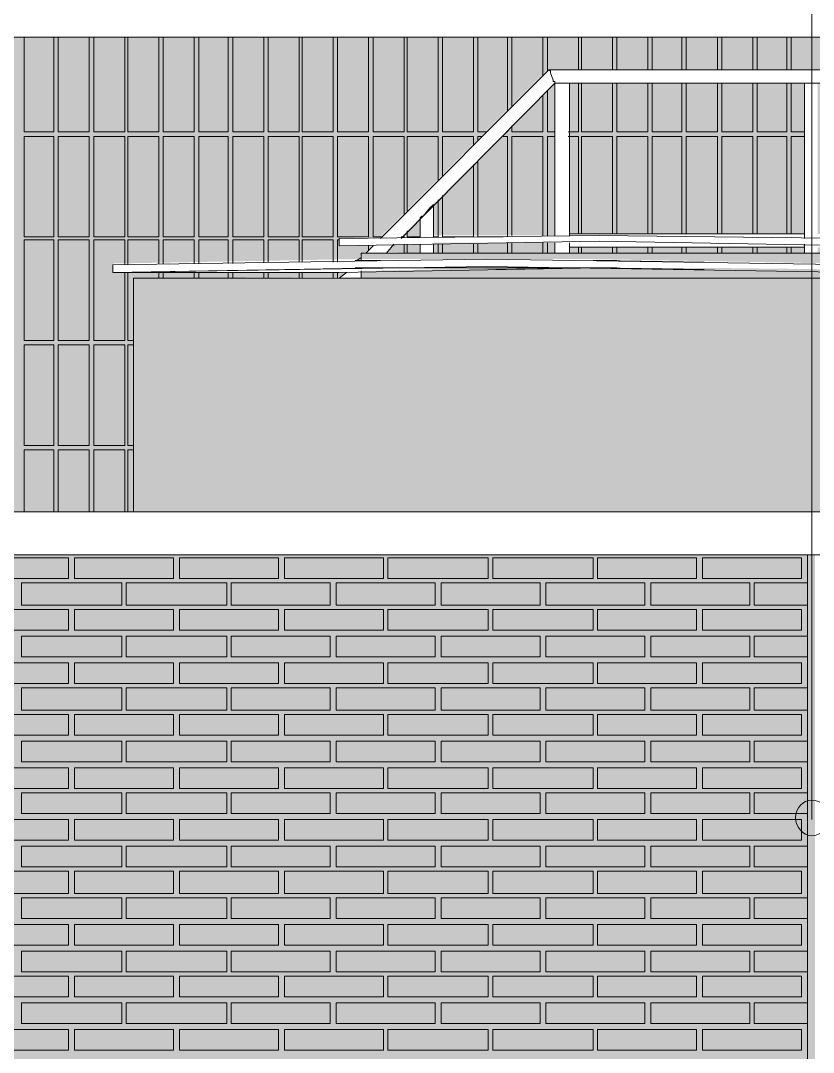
# Model space of a CAD drawing. Header units: millimetres. Extents: x -28928 to 100580, y -22867 to 36490.
# Drawn here: x 2678 to 4948, y 7605 to 10557 of the extents above; entities that cross this region are included whole.
import ezdxf

# ---------------------------------------------------------------- set-up
doc = ezdxf.new("R2010")
doc.units = ezdxf.units.MM
doc.layers.add('PDF _Геометрия', color=7, linetype='Continuous', true_color=0x8f8e8d)
doc.layers.add('PDF _Сплошная заливка', color=7, linetype='Continuous', true_color=0xffffff)

msp = doc.modelspace()

# ---------------------------------------------------------------- hatches: boundary and pattern name
at = {"layer": 'PDF _Сплошная заливка', "true_color": 0xfae100, "transparency": 33554559}
h = msp.add_hatch(color=2, dxfattribs=at)
h.paths.add_polyline_path([(1529.5, 10411.8), (1529.5, 10394.9), (2096.4, 10394.9), (2096.4, 10411.8)])
h.paths.add_polyline_path([(4249.9, 9908.4), (4249.9, 9891.4), (4922.6, 9891.4), (4922.6, 9908.4)])
h.paths.add_polyline_path([(5675.7, 9891.4), (5675.7, 9476.8), (5663, 9476.8), (5692.6, 9472.6), (5692.6, 9476.8), (5696.8, 9476.8), (5997.2, 9176.4), (5997.2, 9574.1), (5679.9, 9891.4)])
h.paths.add_polyline_path([(3746.4, 9916.8), (3725.3, 9895.7), (3822.6, 9891.4), (3822.6, 9916.8)])
h.paths.add_polyline_path([(6060.7, 9256.8), (6060.7, 9197.6), (6365.3, 9201.8), (6310.3, 9256.8)])
h.paths.add_polyline_path([(3818.4, 9988.7), (3771.8, 9942.2), (3822.6, 9938), (3822.6, 9988.7)])
h.paths.add_polyline_path([(5954.9, 9206), (5959.1, 9201.8), (5959.1, 9206)])
h.paths.add_polyline_path([(5675.7, 10378), (5675.7, 9946.4), (5679.9, 9946.4), (5997.2, 9629.1), (5997.2, 10060.7), (5679.9, 10378)])
h.paths.add_polyline_path([(6369.5, 9256.8), (6390.7, 9235.7), (6390.7, 9256.8)])
h.paths.add_polyline_path([(4249.9, 10378), (4249.9, 9946.4), (4922.6, 9946.4), (4922.6, 10378)])
h.paths.add_polyline_path([(6060.7, 9506.4), (6060.7, 9396.4), (6166.4, 9396.4), (6166.4, 9404.9), (6064.9, 9506.4)])
h.paths.add_polyline_path([(-5544.3, 10191.8), (-5544.3, 10509.1), (-8675.1, 10509.1), (-8666.6, 10504.9), (-8653.9, 10500.7), (-8645.5, 10496.4), (-8632.8, 10492.2), (-8624.3, 10488), (-8611.6, 10483.7), (-8603.2, 10479.5), (-8590.5, 10475.3), (-8573.6, 10466.8), (-8577.8, 10416), (-8857, 10411.8), (-8857, 10394.9), (-8662.4, 10394.9), (-8615.9, 10348.4), (-8857, 10344.1), (-8857, 10331.4), (-8658.2, 10331.4), (-8615.9, 10289.1), (-8857, 10284.9), (-8857, 10272.2), (-8662.4, 10272.2), (-8615.9, 10225.7), (-8857, 10221.4), (-8857, 10213), (-8662.4, 10213), (-8615.9, 10166.4), (-8857, 10162.2), (-8857, 10153.7), (-8662.4, 10153.7), (-8615.9, 10107.2), (-8857, 10103), (-8857, 10094.5), (-8467.8, 10094.5), (-8450.9, 10090.3), (-8450.9, 10115.7), (-5544.3, 10115.7), (-5544.3, 10136.8), (-5671.3, 10136.8), (-5671.3, 10170.7), (-5874.3, 10174.9), (-6343.9, 10174.9), (-8510.1, 10141), (-8510.1, 10162.2), (-6343.9, 10196), (-5810.9, 10196)])
h.paths.add_polyline_path([(4960.7, 9908.4), (4960.7, 9891.4), (5019.9, 9891.4), (5019.9, 9857.6), (5079.1, 9857.6), (5079.1, 9836.4), (5019.9, 9836.4), (5019.9, 9472.6), (5629.1, 9476.8), (5633.4, 9908.4)])
h.paths.add_polyline_path([(2451.8, 9320.3), (2451.8, 9151), (3001.8, 9151), (3001.8, 9819.5), (3589.9, 9823.7), (3598.4, 9828), (3606.8, 9836.4), (2942.6, 9836.4), (2942.6, 9861.8), (3179.5, 9866), (3644.9, 9874.5), (3649.1, 9878.7), (3653.4, 9891.4), (3666.1, 9895.7), (3683, 9912.6), (3589.9, 9912.6), (3589.9, 9933.7), (3708.4, 9938), (4186.4, 10416), (5696.8, 10416), (5997.2, 10115.7), (5997.2, 10335.7), (6035.3, 10335.7), (6035.3, 10073.4), (6039.5, 10073.4), (6538.7, 9574.1), (6534.5, 9565.7), (6517.6, 9548.7), (6504.9, 9544.5), (6504.9, 9548.7), (6433, 9620.7), (6428.7, 9620.7), (6428.7, 9396.4), (6843.4, 9396.4), (6843.4, 9256.8), (6428.7, 9256.8), (6428.7, 9197.6), (6843.4, 9197.6), (6843.4, 9151), (6856.1, 9151), (6856.1, 10335.7), (6894.1, 10335.7), (6894.1, 9151), (8209.9, 9151), (8209.9, 9819.5), (8239.5, 9819.5), (8239.5, 9840.7), (8150.7, 9840.7), (8150.7, 9857.6), (8239.5, 9857.6), (8239.5, 9891.4), (9064.5, 9891.4), (9064.5, 9925.3), (8772.6, 9925.3), (8180.3, 9916.8), (8180.3, 9938), (8772.6, 9946.4), (9064.5, 9946.4), (9064.5, 10509.1), (2371.4, 10509.1), (2379.9, 10504.9), (2392.6, 10500.7), (2409.5, 10492.2), (2422.2, 10488), (2439.1, 10479.5), (2451.8, 10475.3), (2468.7, 10466.8), (2464.5, 10416), (2185.3, 10411.8), (2185.3, 10394.9), (2384.1, 10394.9), (2426.4, 10352.6), (2426.4, 10344.1), (2185.3, 10344.1), (2185.3, 10331.4), (2384.1, 10331.4), (2426.4, 10289.1), (2185.3, 10284.9), (2185.3, 10272.2), (2384.1, 10272.2), (2426.4, 10229.9), (2426.4, 10221.4), (2185.3, 10221.4), (2185.3, 10213), (2384.1, 10213), (2418, 10179.1), (2418, 10170.7), (2443.4, 10170.7), (2443.4, 10136.8), (2396.8, 10136.8), (2426.4, 10107.2), (2384.1, 10103), (2384.1, 10090.3), (2388.4, 10090.3), (2426.4, 10052.2), (2426.4, 10043.7), (2384.1, 10043.7), (2384.1, 10026.8), (2388.4, 10026.8), (2426.4, 9988.7), (2426.4, 9980.3), (2460.3, 9980.3), (2494.1, 9976), (2494.1, 9921), (2430.7, 9921), (2430.7, 9887.2), (2443.4, 9887.2), (2485.7, 9866), (2485.7, 9811), (2430.7, 9811), (2430.7, 9760.3), (2434.9, 9760.3), (2447.6, 9747.6), (2430.7, 9743.4), (2430.7, 9701), (2434.9, 9701), (2447.6, 9688.4), (2430.7, 9684.1), (2430.7, 9637.6), (2439.1, 9637.6), (2447.6, 9629.1), (2430.7, 9624.9), (2430.7, 9578.4), (2434.9, 9578.4), (2447.6, 9565.7), (2430.7, 9561.4), (2430.7, 9519.1), (2434.9, 9519.1), (2447.6, 9506.4), (2430.7, 9502.2), (2430.7, 9459.9), (2434.9, 9459.9), (2447.6, 9447.2), (2430.7, 9443), (2430.7, 9400.7), (2434.9, 9400.7), (2447.6, 9388), (2430.7, 9383.7), (2473, 9379.5), (2511.1, 9375.3), (2511.1, 9320.3)])
h.paths.add_polyline_path([(-8480.5, 9912.6), (-8480.5, 9891.4), (-8450.9, 9891.4), (-8450.9, 9912.6)])
h.paths.add_polyline_path([(-8950.1, 10043.7), (-9220.9, 10043.7), (-9220.9, 10031), (-8950.1, 10031)])
h.paths.add_polyline_path([(3860.7, 9921), (3860.7, 9891.4), (4207.6, 9891.4), (4207.6, 9921)])
h.paths.add_polyline_path([(-8950.1, 10103), (-9220.9, 10103), (-9220.9, 10094.5), (-8950.1, 10094.5)])
h.paths.add_polyline_path([(6060.7, 9993), (6060.7, 9561.4), (6064.9, 9561.4), (6221.4, 9404.9), (6390.7, 9400.7), (6390.7, 9667.2), (6064.9, 9993)])
h.paths.add_polyline_path([(-8950.1, 10162.2), (-9220.9, 10162.2), (-9220.9, 10153.7), (-8950.1, 10153.7)])
h.paths.add_polyline_path([(-8628.6, 10060.7), (-8615.9, 10048), (-8857, 10043.7), (-8857, 10031), (-8480.5, 10031), (-8480.5, 9946.4), (-8450.9, 9946.4), (-8450.9, 10060.7)])
h.paths.add_polyline_path([(-8950.1, 10221.4), (-9220.9, 10221.4), (-9220.9, 10213), (-8950.1, 10213)])
h.paths.add_polyline_path([(374.5, 10136.8), (374.5, 10115.7), (1212.2, 10119.9), (1229.1, 10136.8)])
h.paths.add_polyline_path([(-8950.1, 10284.9), (-9220.9, 10284.9), (-9220.9, 10272.2), (-8950.1, 10272.2)])
h.paths.add_polyline_path([(1529.5, 10221.4), (1529.5, 10213), (2096.4, 10213), (2096.4, 10221.4)])
h.paths.add_polyline_path([(-8950.1, 10344.1), (-9220.9, 10344.1), (-9220.9, 10331.4), (-8950.1, 10331.4)])
h.paths.add_polyline_path([(1529.5, 10284.9), (1529.5, 10272.2), (2096.4, 10272.2), (2096.4, 10284.9)])
h.paths.add_polyline_path([(-8950.1, 10411.8), (-9220.9, 10411.8), (-9220.9, 10394.9), (-8950.1, 10394.9)])
h.paths.add_polyline_path([(1529.5, 10344.1), (1529.5, 10331.4), (2096.4, 10331.4), (2096.4, 10344.1)])
h.paths.add_polyline_path([(1250.3, 10504.9), (1258.7, 10509.1), (374.5, 10509.1), (374.5, 10170.7), (1208, 10174.9), (1246.1, 10213), (1440.7, 10213), (1440.7, 10225.7), (1199.5, 10229.9), (1208, 10234.1), (1246.1, 10272.2), (1440.7, 10272.2), (1440.7, 10284.9), (1199.5, 10289.1), (1208, 10293.4), (1246.1, 10331.4), (1440.7, 10331.4), (1440.7, 10344.1), (1199.5, 10348.4), (1246.1, 10394.9), (1440.7, 10394.9), (1440.7, 10411.8), (1157.2, 10411.8), (1157.2, 10466.8), (1169.9, 10471), (1178.4, 10475.3), (1191.1, 10479.5), (1208, 10488), (1220.7, 10492.2), (1237.6, 10500.7)])
h.paths.add_polyline_path([(4203.4, 10373.7), (3869.1, 10039.5), (3860.7, 10035.3), (3860.7, 9942.2), (4207.6, 9942.2), (4207.6, 10373.7)])
h.paths.add_polyline_path([(5019.9, 9151), (5578.4, 9155.3), (5582.6, 9337.2), (5019.9, 9337.2)])
h.paths.add_polyline_path([(4960.7, 10378), (4960.7, 9946.4), (5633.4, 9946.4), (5633.4, 10378)])
h.paths.add_polyline_path([(5629.1, 9151), (5823.7, 9155.3), (5739.1, 9239.9), (5734.9, 9239.9), (5734.9, 9248.4), (5641.8, 9341.4), (5637.6, 9341.4), (5633.4, 9337.2), (5633.4, 9341.4), (5637.6, 9345.7), (5019.9, 9345.7), (5629.1, 9341.4)])
at = {"layer": 'PDF _Сплошная заливка', "true_color": 0x383e42, "transparency": 33554559}
h = msp.add_hatch(color=250, dxfattribs=at)
h.paths.add_polyline_path([(4791.4, 9866), (5019.9, 9861.8), (5019.9, 9891.4), (3653.4, 9891.4), (3653.4, 9874.5), (4300.7, 9874.5)])
h.paths.add_polyline_path([(5019.9, 9844.9), (4660.3, 9849.1), (4084.9, 9849.1), (3653.4, 9840.7), (3653.4, 9819.5), (5019.9, 9819.5)])
at = {"layer": 'PDF _Сплошная заливка', "true_color": 0xdcd6cf, "transparency": 33554559}
h = msp.add_hatch(color=254, dxfattribs=at)
h.paths.add_polyline_path([(-9335.1, -482.4), (-7257.8, -482.4), (-7257.8, -719.3), (-7253.6, -474), (-7245.1, -474), (-7245.1, -719.3), (-7207, -719.3), (-7207, -727.8), (-7164.7, -727.8), (-7164.7, -4713.2), (4931.1, -4713.2), (4931.1, 9028.4), (-9335.1, 9028.4), (-9335.1, 6929.9), (-7274.7, 6929.9), (-7274.7, 4218), (-9335.1, 4218)])
h.paths.add_polyline_path([(-7486.3, -4713.2), (-7486.3, -1163.6), (-9335.1, -1163.6), (-9335.1, -4713.2)])

# ---------------------------------------------------------------- linework, layer by layer
at = {"layer": 'PDF _Геометрия', "color": 7, "lineweight": 9}
for points in [[(4943.7, 8271), (4943.7, 11833.4), (4228.7, 11833.4)], [(2358.7, 10509.1), (9144.9, 10509.1), (9144.9, 10623.4), (9872.6, 10623.4), (10494.5, 10623.4), (10494.5, 10923.7), (11294.1, 10923.7)], [(6534.5, 9561.4), (6517.6, 9544.5), (6534.5, 9561.4), (6534.5, 9565.7), (6538.7, 9565.7), (6538.7, 9569.9), (5688.4, 10416), (4190.7, 10416), (4194.9, 10411.8), (4194.9, 10407.6), (4203.4, 10386.4), (4194.9, 10407.6), (4194.9, 10411.8), (4190.7, 10416), (3708.4, 9933.7)], [(3767.6, 9933.7), (4207.6, 10378), (4207.6, 10382.2), (4203.4, 10382.2), (4203.4, 10386.4), (4203.4, 10382.2), (4207.6, 10382.2), (4207.6, 10378), (5675.7, 10378), (5675.7, 10382.2), (5675.7, 10386.4), (5688.4, 10407.6), (5688.4, 10411.8), (5688.4, 10416), (5688.4, 10411.8), (5688.4, 10407.6), (5675.7, 10386.4), (5675.7, 10382.2), (5675.7, 10378), (6513.4, 9540.3), (6513.4, 9544.5), (6517.6, 9544.5)], [(4952.2, 10378), (4926.8, 10378), (4922.6, 10378), (4922.6, 9933.7), (4922.6, 9938), (4922.6, 9942.2), (4922.6, 9946.4), (4249.9, 9946.4), (4249.9, 9942.2), (4249.9, 10378), (4245.7, 10378), (4241.4, 10378), (4216.1, 10378), (4211.8, 10378), (4207.6, 10378), (4207.6, 9942.2)], [(3860.7, 9938), (3860.7, 10031), (3856.4, 10026.8), (3852.2, 10022.6), (3831.1, 9997.2), (3826.8, 9997.2), (3822.6, 9993), (3822.6, 9938)], [(4207.6, 9921), (4207.6, 9891.4)], [(4249.9, 9891.4), (4249.9, 9921), (4249.9, 9916.8), (4249.9, 9912.6), (4249.9, 9908.4), (4922.6, 9908.4), (4922.6, 9912.6), (4922.6, 9916.8), (4922.6, 9891.4)], [(5019.9, 9857.6), (5019.9, 9891.4), (3653.4, 9891.4), (3653.4, 9870.3)], [(3687.2, 9912.6), (3666.1, 9891.4)], [(3725.3, 9891.4), (3746.4, 9916.8)], [(3822.6, 9916.8), (3822.6, 9891.4)], [(3860.7, 9891.4), (3860.7, 9916.8)], [(3636.4, 9870.3), (3708.4, 9870.3)], [(3653.4, 9878.7), (3640.7, 9870.3)], [(4317.6, 9870.3), (4385.3, 9870.3)], [(4385.3, 9849.1), (4317.6, 9849.1), (4334.5, 9849.1), (4634.9, 9844.9), (4334.5, 9849.1), (4038.4, 9844.9), (4334.5, 9849.1), (3589.9, 9836.4), (2942.6, 9836.4), (3708.4, 9849.1)], [(5019.9, 9840.7), (5019.9, 9151), (5019.9, 9819.5), (3107.6, 9819.5), (3001.8, 9819.5), (3001.8, 9151)], [(3611.1, 9836.4), (3589.9, 9819.5)], [(4317.6, 9849.1), (3708.4, 9849.1), (3636.4, 9849.1)], [(3653.4, 9840.7), (3653.4, 9819.5), (3649.1, 9819.5)], [(-21875.1, 9028.4), (-21875.1, 9151), (29681.1, 9151), (29681.1, 9028.4), (-21875.1, 9028.4), (-21875.1, 9151)], [(45263, -4713.2), (-7168.9, -4713.2), (4931.1, -4713.2), (-7168.9, -4713.2), (4931.1, -4713.2), (4931.1, 9028.4), (4931.1, -4764)]]:
    msp.add_lwpolyline(points, dxfattribs=at)
at = {"layer": 'PDF _Геометрия', "color": 253, "lineweight": 9, "true_color": 0xada988}
for points in [[(2688.7, 10509.1), (2688.7, 10238.4), (2773.4, 10238.4), (2773.4, 10509.1)], [(2786.1, 10509.1), (2786.1, 10238.4), (2874.9, 10238.4), (2874.9, 10509.1)], [(2887.6, 10509.1), (2887.6, 10238.4), (2976.4, 10238.4), (2976.4, 10509.1)], [(2984.9, 10509.1), (2984.9, 10238.4), (3073.7, 10238.4), (3073.7, 10509.1)], [(3086.4, 10509.1), (3086.4, 10238.4), (3175.3, 10238.4), (3175.3, 10509.1)], [(3188, 10509.1), (3188, 10238.4), (3272.6, 10238.4), (3272.6, 10509.1)], [(3285.3, 10509.1), (3285.3, 10238.4), (3374.1, 10238.4), (3374.1, 10509.1)], [(3386.8, 10509.1), (3386.8, 10238.4), (3475.7, 10238.4), (3475.7, 10509.1)], [(3484.1, 10509.1), (3484.1, 10238.4), (3573, 10238.4), (3573, 10509.1)], [(3585.7, 10509.1), (3585.7, 10238.4), (3674.5, 10238.4), (3674.5, 10509.1)], [(3687.2, 10509.1), (3687.2, 10238.4), (3776.1, 10238.4), (3776.1, 10509.1)], [(3784.5, 10509.1), (3784.5, 10238.4), (3873.4, 10238.4), (3873.4, 10509.1)], [(3886.1, 10509.1), (3886.1, 10238.4), (3974.9, 10238.4), (3974.9, 10509.1)], [(4013, 10238.4), (3987.6, 10238.4), (3987.6, 10509.1)], [(4072.2, 10297.6), (4072.2, 10509.1)], [(4084.9, 10310.3), (4084.9, 10509.1)], [(4173.7, 10399.1), (4173.7, 10509.1)], [(4186.4, 10411.8), (4186.4, 10509.1)], [(4275.3, 10416), (4275.3, 10509.1)], [(4283.7, 10416), (4283.7, 10509.1)], [(4372.6, 10416), (4372.6, 10509.1)], [(4385.3, 10416), (4385.3, 10509.1)], [(4474.1, 10416), (4474.1, 10509.1)], [(4486.8, 10416), (4486.8, 10509.1)], [(4571.4, 10416), (4571.4, 10509.1)], [(4584.1, 10416), (4584.1, 10509.1)], [(4673, 10416), (4673, 10509.1)], [(4685.7, 10416), (4685.7, 10509.1)], [(4774.5, 10416), (4774.5, 10509.1)], [(4787.2, 10416), (4787.2, 10509.1)], [(4871.8, 10416), (4871.8, 10509.1)], [(4884.5, 10416), (4884.5, 10509.1)], [(4245.7, 10238.4), (4275.3, 10238.4), (4275.3, 10378)], [(4283.7, 10378), (4283.7, 10238.4), (4372.6, 10238.4), (4372.6, 10378)], [(4385.3, 10378), (4385.3, 10238.4), (4474.1, 10238.4), (4474.1, 10378)], [(4486.8, 10378), (4486.8, 10238.4), (4571.4, 10238.4), (4571.4, 10378)], [(4584.1, 10378), (4584.1, 10238.4), (4673, 10238.4), (4673, 10378)], [(4685.7, 10378), (4685.7, 10238.4), (4774.5, 10238.4), (4774.5, 10378)], [(4787.2, 10378), (4787.2, 10238.4), (4871.8, 10238.4), (4871.8, 10378)], [(4922.6, 10238.4), (4884.5, 10238.4), (4884.5, 10378)], [(4084.9, 10255.3), (4084.9, 10238.4), (4173.7, 10238.4), (4173.7, 10344.1)], [(4207.6, 10238.4), (4186.4, 10238.4), (4186.4, 10356.8)], [(3776.1, 10001.4), (3776.1, 10225.7), (3687.2, 10225.7), (3687.2, 9938), (3712.6, 9938)], [(3873.4, 10098.7), (3873.4, 10225.7), (3784.5, 10225.7), (3784.5, 10009.9)], [(3974.9, 10200.3), (3974.9, 10225.7), (3886.1, 10225.7), (3886.1, 10111.4)], [(3987.6, 10213), (3987.6, 10225.7), (4000.3, 10225.7)], [(4072.2, 9938), (4072.2, 10225.7), (4059.5, 10225.7)], [(4068, 10238.4), (4072.2, 10238.4), (4072.2, 10242.6)], [(4173.7, 9942.2), (4173.7, 10225.7), (4084.9, 10225.7), (4084.9, 9942.2)], [(4186.4, 9942.2), (4186.4, 10225.7), (4207.6, 10225.7)], [(4275.3, 9946.4), (4275.3, 10225.7), (4245.7, 10225.7)], [(4372.6, 9946.4), (4372.6, 10225.7), (4283.7, 10225.7), (4283.7, 9946.4)], [(4474.1, 9946.4), (4474.1, 10225.7), (4385.3, 10225.7), (4385.3, 9946.4)], [(4571.4, 9946.4), (4571.4, 10225.7), (4486.8, 10225.7), (4486.8, 9946.4)], [(4673, 9946.4), (4673, 10225.7), (4584.1, 10225.7), (4584.1, 9946.4)], [(4774.5, 9946.4), (4774.5, 10225.7), (4685.7, 10225.7), (4685.7, 9946.4)], [(4871.8, 9946.4), (4871.8, 10225.7), (4787.2, 10225.7), (4787.2, 9946.4)], [(4884.5, 9946.4), (4884.5, 10225.7), (4922.6, 10225.7)], [(3886.1, 10056.4), (3886.1, 9938), (3974.9, 9938), (3974.9, 10145.3)], [(4059.5, 9938), (3987.6, 9938), (3987.6, 10153.7)], [(3860.7, 9938), (3873.4, 9938), (3873.4, 10043.7)], [(3822.6, 9938), (3784.5, 9938), (3784.5, 9954.9)], [(2976.4, 9857.6), (2976.4, 9929.5), (2887.6, 9929.5), (2887.6, 9641.8), (2976.4, 9641.8), (2976.4, 9836.4)], [(3073.7, 9861.8), (3073.7, 9929.5), (2984.9, 9929.5), (2984.9, 9857.6)], [(3175.3, 9861.8), (3175.3, 9929.5), (3086.4, 9929.5), (3086.4, 9861.8)], [(3272.6, 9861.8), (3272.6, 9929.5), (3188, 9929.5), (3188, 9861.8)], [(3374.1, 9866), (3374.1, 9929.5), (3285.3, 9929.5), (3285.3, 9861.8)], [(3475.7, 9866), (3475.7, 9929.5), (3386.8, 9929.5), (3386.8, 9866)], [(3573, 9866), (3573, 9929.5), (3484.1, 9929.5), (3484.1, 9866)], [(3585.7, 9866), (3585.7, 9929.5), (3589.9, 9929.5)], [(3767.6, 9938), (3776.1, 9938), (3776.1, 9942.2)], [(4072.2, 9891.4), (4072.2, 9921)], [(4084.9, 9891.4), (4084.9, 9921)], [(4173.7, 9891.4), (4173.7, 9921)], [(4186.4, 9891.4), (4186.4, 9921)], [(3674.5, 9899.9), (3674.5, 9912.6)], [(3687.2, 9912.6), (3687.2, 9912.6)], [(3776.1, 9891.4), (3776.1, 9916.8)], [(3784.5, 9891.4), (3784.5, 9916.8)], [(3873.4, 9891.4), (3873.4, 9916.8)], [(3886.1, 9891.4), (3886.1, 9916.8)], [(3974.9, 9891.4), (3974.9, 9916.8)], [(3987.6, 9891.4), (3987.6, 9916.8)], [(4275.3, 9891.4), (4275.3, 9908.4)], [(4283.7, 9891.4), (4283.7, 9908.4)], [(4372.6, 9891.4), (4372.6, 9908.4)], [(4385.3, 9891.4), (4385.3, 9908.4)], [(4474.1, 9891.4), (4474.1, 9908.4)], [(4486.8, 9891.4), (4486.8, 9908.4)], [(4571.4, 9891.4), (4571.4, 9908.4)], [(4584.1, 9891.4), (4584.1, 9908.4)], [(4673, 9891.4), (4673, 9908.4)], [(4685.7, 9891.4), (4685.7, 9908.4)], [(4774.5, 9891.4), (4774.5, 9908.4)], [(4787.2, 9891.4), (4787.2, 9908.4)], [(4871.8, 9891.4), (4871.8, 9908.4)], [(4884.5, 9891.4), (4884.5, 9908.4)], [(3001.8, 9641.8), (2984.9, 9641.8), (2984.9, 9836.4)], [(3073.7, 9819.5), (3073.7, 9836.4)], [(3086.4, 9819.5), (3086.4, 9836.4)], [(3175.3, 9819.5), (3175.3, 9836.4)], [(3188, 9819.5), (3188, 9836.4)], [(3272.6, 9819.5), (3272.6, 9836.4)], [(3285.3, 9819.5), (3285.3, 9836.4)], [(3374.1, 9819.5), (3374.1, 9836.4)], [(3386.8, 9819.5), (3386.8, 9836.4)], [(3475.7, 9819.5), (3475.7, 9836.4)], [(3484.1, 9819.5), (3484.1, 9836.4)], [(3573, 9819.5), (3573, 9836.4)], [(3585.7, 9819.5), (3585.7, 9836.4)], [(3001.8, 9341.4), (2984.9, 9341.4), (2984.9, 9629.1), (3001.8, 9629.1)], [(2773.4, 9151), (2773.4, 9328.7), (2688.7, 9328.7), (2688.7, 9151)], [(2874.9, 9151), (2874.9, 9328.7), (2786.1, 9328.7), (2786.1, 9151)], [(2976.4, 9151), (2976.4, 9328.7), (2887.6, 9328.7), (2887.6, 9151)], [(2984.9, 9151), (2984.9, 9328.7), (3001.8, 9328.7)]]:
    msp.add_lwpolyline(points, dxfattribs=at)
for points in [[(2688.7, 10225.7), (2688.7, 9938), (2773.4, 9938), (2773.4, 10225.7)], [(2786.1, 10225.7), (2786.1, 9938), (2874.9, 9938), (2874.9, 10225.7)], [(2887.6, 10225.7), (2887.6, 9938), (2976.4, 9938), (2976.4, 10225.7)], [(2984.9, 10225.7), (2984.9, 9938), (3073.7, 9938), (3073.7, 10225.7)], [(3086.4, 10225.7), (3086.4, 9938), (3175.3, 9938), (3175.3, 10225.7)], [(3188, 10225.7), (3188, 9938), (3272.6, 9938), (3272.6, 10225.7)], [(3285.3, 10225.7), (3285.3, 9938), (3374.1, 9938), (3374.1, 10225.7)], [(3386.8, 10225.7), (3386.8, 9938), (3475.7, 9938), (3475.7, 10225.7)], [(3484.1, 10225.7), (3484.1, 9938), (3573, 9938), (3573, 10225.7)], [(3585.7, 10225.7), (3585.7, 9938), (3674.5, 9938), (3674.5, 10225.7)], [(2688.7, 9929.5), (2688.7, 9641.8), (2773.4, 9641.8), (2773.4, 9929.5)], [(2786.1, 9929.5), (2786.1, 9641.8), (2874.9, 9641.8), (2874.9, 9929.5)], [(2688.7, 9629.1), (2688.7, 9341.4), (2773.4, 9341.4), (2773.4, 9629.1)], [(2786.1, 9629.1), (2786.1, 9341.4), (2874.9, 9341.4), (2874.9, 9629.1)], [(2887.6, 9629.1), (2887.6, 9341.4), (2976.4, 9341.4), (2976.4, 9629.1)]]:
    msp.add_lwpolyline(points, close=True, dxfattribs=at)
at = {"layer": 'PDF _Геометрия', "color": 7, "lineweight": 9}
for points in [[(4334.5, 9942.2), (5079.1, 9933.7), (5079.1, 9912.6), (4334.5, 9925.3), (3589.9, 9912.6), (3589.9, 9933.7)], [(4013, 9874.5), (5079.1, 9857.6), (5079.1, 9836.4), (4013, 9853.4), (2942.6, 9836.4), (2942.6, 9857.6)], [(4634.9, 9866), (4334.5, 9870.3)]]:
    msp.add_lwpolyline(points, close=True, dxfattribs=at)
at = {"layer": 'PDF _Геометрия', "lineweight": 9}
for points in [[(2815.7, 9019.9), (2815.7, 8960.7), (2532.2, 8960.7), (2532.2, 9019.9)], [(3116.1, 9019.9), (3116.1, 8960.7), (2832.6, 8960.7), (2832.6, 9019.9)], [(3416.4, 9019.9), (3416.4, 8960.7), (3133, 8960.7), (3133, 9019.9)], [(3716.8, 9019.9), (3716.8, 8960.7), (3433.4, 8960.7), (3433.4, 9019.9)], [(4017.2, 9019.9), (4017.2, 8960.7), (3729.5, 8960.7), (3729.5, 9019.9)], [(4317.6, 9019.9), (4317.6, 8960.7), (4029.9, 8960.7), (4029.9, 9019.9)], [(4613.7, 9019.9), (4613.7, 8960.7), (4330.3, 8960.7), (4330.3, 9019.9)], [(4914.1, 9019.9), (4914.1, 8960.7), (4630.7, 8960.7), (4630.7, 9019.9)], [(2968, 8884.5), (2824.1, 8884.5), (2680.3, 8884.5), (2680.3, 8948), (2824.1, 8948), (2968, 8948)], [(3268.4, 8884.5), (3124.5, 8884.5), (2980.7, 8884.5), (2980.7, 8948), (3124.5, 8948), (3268.4, 8948)], [(3564.5, 8884.5), (3424.9, 8884.5), (3281.1, 8884.5), (3281.1, 8948), (3424.9, 8948), (3564.5, 8948)], [(3864.9, 8884.5), (3725.3, 8884.5), (3581.4, 8884.5), (3581.4, 8948), (3725.3, 8948), (3864.9, 8948)], [(4165.3, 8884.5), (4021.4, 8884.5), (3881.8, 8884.5), (3881.8, 8948), (4021.4, 8948), (4165.3, 8948)], [(4465.7, 8884.5), (4321.8, 8884.5), (4182.2, 8884.5), (4182.2, 8948), (4321.8, 8948), (4465.7, 8948)], [(4766.1, 8884.5), (4622.2, 8884.5), (4482.6, 8884.5), (4482.6, 8948), (4622.2, 8948), (4766.1, 8948)], [(2815.7, 8871.8), (2815.7, 8812.6), (2532.2, 8812.6), (2532.2, 8871.8)], [(3116.1, 8871.8), (3116.1, 8812.6), (2832.6, 8812.6), (2832.6, 8871.8)], [(3416.4, 8871.8), (3416.4, 8812.6), (3133, 8812.6), (3133, 8871.8)], [(3716.8, 8871.8), (3716.8, 8812.6), (3433.4, 8812.6), (3433.4, 8871.8)], [(4017.2, 8871.8), (4017.2, 8812.6), (3729.5, 8812.6), (3729.5, 8871.8)], [(4317.6, 8871.8), (4317.6, 8812.6), (4029.9, 8812.6), (4029.9, 8871.8)], [(4613.7, 8871.8), (4613.7, 8812.6), (4330.3, 8812.6), (4330.3, 8871.8)], [(4914.1, 8871.8), (4914.1, 8812.6), (4630.7, 8812.6), (4630.7, 8871.8)], [(2968, 8736.4), (2824.1, 8736.4), (2680.3, 8736.4), (2680.3, 8795.7), (2824.1, 8795.7), (2968, 8795.7)], [(3268.4, 8736.4), (3124.5, 8736.4), (2980.7, 8736.4), (2980.7, 8795.7), (3124.5, 8795.7), (3268.4, 8795.7)], [(3564.5, 8736.4), (3424.9, 8736.4), (3281.1, 8736.4), (3281.1, 8795.7), (3424.9, 8795.7), (3564.5, 8795.7)], [(3864.9, 8736.4), (3725.3, 8736.4), (3581.4, 8736.4), (3581.4, 8795.7), (3725.3, 8795.7), (3864.9, 8795.7)], [(4165.3, 8736.4), (4021.4, 8736.4), (3881.8, 8736.4), (3881.8, 8795.7), (4021.4, 8795.7), (4165.3, 8795.7)], [(4465.7, 8736.4), (4321.8, 8736.4), (4182.2, 8736.4), (4182.2, 8795.7), (4321.8, 8795.7), (4465.7, 8795.7)], [(4766.1, 8736.4), (4622.2, 8736.4), (4482.6, 8736.4), (4482.6, 8795.7), (4622.2, 8795.7), (4766.1, 8795.7)], [(2815.7, 8719.5), (2815.7, 8660.3), (2532.2, 8660.3), (2532.2, 8719.5)], [(3116.1, 8719.5), (3116.1, 8660.3), (2832.6, 8660.3), (2832.6, 8719.5)], [(3416.4, 8719.5), (3416.4, 8660.3), (3133, 8660.3), (3133, 8719.5)], [(3716.8, 8719.5), (3716.8, 8660.3), (3433.4, 8660.3), (3433.4, 8719.5)], [(4017.2, 8719.5), (4017.2, 8660.3), (3729.5, 8660.3), (3729.5, 8719.5)], [(4317.6, 8719.5), (4317.6, 8660.3), (4029.9, 8660.3), (4029.9, 8719.5)], [(4613.7, 8719.5), (4613.7, 8660.3), (4330.3, 8660.3), (4330.3, 8719.5)], [(4914.1, 8719.5), (4914.1, 8660.3), (4630.7, 8660.3), (4630.7, 8719.5)], [(2968, 8584.1), (2824.1, 8584.1), (2680.3, 8584.1), (2680.3, 8647.6), (2824.1, 8647.6), (2968, 8647.6)], [(3268.4, 8584.1), (3124.5, 8584.1), (2980.7, 8584.1), (2980.7, 8647.6), (3124.5, 8647.6), (3268.4, 8647.6)], [(3564.5, 8584.1), (3424.9, 8584.1), (3281.1, 8584.1), (3281.1, 8647.6), (3424.9, 8647.6), (3564.5, 8647.6)], [(3864.9, 8584.1), (3725.3, 8584.1), (3581.4, 8584.1), (3581.4, 8647.6), (3725.3, 8647.6), (3864.9, 8647.6)], [(4165.3, 8584.1), (4021.4, 8584.1), (3881.8, 8584.1), (3881.8, 8647.6), (4021.4, 8647.6), (4165.3, 8647.6)], [(4465.7, 8584.1), (4321.8, 8584.1), (4182.2, 8584.1), (4182.2, 8647.6), (4321.8, 8647.6), (4465.7, 8647.6)], [(4766.1, 8584.1), (4622.2, 8584.1), (4482.6, 8584.1), (4482.6, 8647.6), (4622.2, 8647.6), (4766.1, 8647.6)], [(2815.7, 8571.4), (2815.7, 8512.2), (2532.2, 8512.2), (2532.2, 8571.4)], [(3116.1, 8571.4), (3116.1, 8512.2), (2832.6, 8512.2), (2832.6, 8571.4)], [(3416.4, 8571.4), (3416.4, 8512.2), (3133, 8512.2), (3133, 8571.4)], [(3716.8, 8571.4), (3716.8, 8512.2), (3433.4, 8512.2), (3433.4, 8571.4)], [(4017.2, 8571.4), (4017.2, 8512.2), (3729.5, 8512.2), (3729.5, 8571.4)], [(4317.6, 8571.4), (4317.6, 8512.2), (4029.9, 8512.2), (4029.9, 8571.4)], [(4613.7, 8571.4), (4613.7, 8512.2), (4330.3, 8512.2), (4330.3, 8571.4)], [(4914.1, 8571.4), (4914.1, 8512.2), (4630.7, 8512.2), (4630.7, 8571.4)], [(2968, 8436), (2824.1, 8436), (2680.3, 8436), (2680.3, 8495.3), (2824.1, 8495.3), (2968, 8495.3)], [(3268.4, 8436), (3124.5, 8436), (2980.7, 8436), (2980.7, 8495.3), (3124.5, 8495.3), (3268.4, 8495.3)], [(3564.5, 8436), (3424.9, 8436), (3281.1, 8436), (3281.1, 8495.3), (3424.9, 8495.3), (3564.5, 8495.3)], [(3864.9, 8436), (3725.3, 8436), (3581.4, 8436), (3581.4, 8495.3), (3725.3, 8495.3), (3864.9, 8495.3)], [(4165.3, 8436), (4021.4, 8436), (3881.8, 8436), (3881.8, 8495.3), (4021.4, 8495.3), (4165.3, 8495.3)], [(4465.7, 8436), (4321.8, 8436), (4182.2, 8436), (4182.2, 8495.3), (4321.8, 8495.3), (4465.7, 8495.3)], [(4766.1, 8436), (4622.2, 8436), (4482.6, 8436), (4482.6, 8495.3), (4622.2, 8495.3), (4766.1, 8495.3)], [(2815.7, 8419.1), (2815.7, 8359.9), (2532.2, 8359.9), (2532.2, 8419.1)], [(3116.1, 8419.1), (3116.1, 8359.9), (2832.6, 8359.9), (2832.6, 8419.1)], [(3416.4, 8419.1), (3416.4, 8359.9), (3133, 8359.9), (3133, 8419.1)], [(3716.8, 8419.1), (3716.8, 8359.9), (3433.4, 8359.9), (3433.4, 8419.1)], [(4017.2, 8419.1), (4017.2, 8359.9), (3729.5, 8359.9), (3729.5, 8419.1)], [(4317.6, 8419.1), (4317.6, 8359.9), (4029.9, 8359.9), (4029.9, 8419.1)], [(4613.7, 8419.1), (4613.7, 8359.9), (4330.3, 8359.9), (4330.3, 8419.1)], [(4914.1, 8419.1), (4914.1, 8359.9), (4630.7, 8359.9), (4630.7, 8419.1)], [(2968, 8288), (2824.1, 8288), (2680.3, 8288), (2680.3, 8347.2), (2824.1, 8347.2), (2968, 8347.2)], [(3268.4, 8288), (3124.5, 8288), (2980.7, 8288), (2980.7, 8347.2), (3124.5, 8347.2), (3268.4, 8347.2)], [(3564.5, 8288), (3424.9, 8288), (3281.1, 8288), (3281.1, 8347.2), (3424.9, 8347.2), (3564.5, 8347.2)], [(3864.9, 8288), (3725.3, 8288), (3581.4, 8288), (3581.4, 8347.2), (3725.3, 8347.2), (3864.9, 8347.2)], [(4165.3, 8288), (4021.4, 8288), (3881.8, 8288), (3881.8, 8347.2), (4021.4, 8347.2), (4165.3, 8347.2)], [(4465.7, 8288), (4321.8, 8288), (4182.2, 8288), (4182.2, 8347.2), (4321.8, 8347.2), (4465.7, 8347.2)], [(4766.1, 8288), (4622.2, 8288), (4482.6, 8288), (4482.6, 8347.2), (4622.2, 8347.2), (4766.1, 8347.2)], [(2815.7, 8271), (2815.7, 8211.8), (2532.2, 8211.8), (2532.2, 8271)], [(3116.1, 8271), (3116.1, 8211.8), (2832.6, 8211.8), (2832.6, 8271)], [(3416.4, 8271), (3416.4, 8211.8), (3133, 8211.8), (3133, 8271)], [(3716.8, 8271), (3716.8, 8211.8), (3433.4, 8211.8), (3433.4, 8271)], [(4017.2, 8271), (4017.2, 8211.8), (3729.5, 8211.8), (3729.5, 8271)], [(4317.6, 8271), (4317.6, 8211.8), (4029.9, 8211.8), (4029.9, 8271)], [(4613.7, 8271), (4613.7, 8211.8), (4330.3, 8211.8), (4330.3, 8271)], [(4914.1, 8271), (4914.1, 8211.8), (4630.7, 8211.8), (4630.7, 8271)], [(2968, 8135.7), (2824.1, 8135.7), (2680.3, 8135.7), (2680.3, 8194.9), (2824.1, 8194.9), (2968, 8194.9)], [(3268.4, 8135.7), (3124.5, 8135.7), (2980.7, 8135.7), (2980.7, 8194.9), (3124.5, 8194.9), (3268.4, 8194.9)], [(3564.5, 8135.7), (3424.9, 8135.7), (3281.1, 8135.7), (3281.1, 8194.9), (3424.9, 8194.9), (3564.5, 8194.9)], [(3864.9, 8135.7), (3725.3, 8135.7), (3581.4, 8135.7), (3581.4, 8194.9), (3725.3, 8194.9), (3864.9, 8194.9)], [(4165.3, 8135.7), (4021.4, 8135.7), (3881.8, 8135.7), (3881.8, 8194.9), (4021.4, 8194.9), (4165.3, 8194.9)], [(4465.7, 8135.7), (4321.8, 8135.7), (4182.2, 8135.7), (4182.2, 8194.9), (4321.8, 8194.9), (4465.7, 8194.9)], [(4766.1, 8135.7), (4622.2, 8135.7), (4482.6, 8135.7), (4482.6, 8194.9), (4622.2, 8194.9), (4766.1, 8194.9)], [(2815.7, 8123), (2815.7, 8059.5), (2532.2, 8059.5), (2532.2, 8123)], [(3116.1, 8123), (3116.1, 8059.5), (2832.6, 8059.5), (2832.6, 8123)], [(3416.4, 8123), (3416.4, 8059.5), (3133, 8059.5), (3133, 8123)], [(3716.8, 8123), (3716.8, 8059.5), (3433.4, 8059.5), (3433.4, 8123)], [(4017.2, 8123), (4017.2, 8059.5), (3729.5, 8059.5), (3729.5, 8123)], [(4317.6, 8123), (4317.6, 8059.5), (4029.9, 8059.5), (4029.9, 8123)], [(4613.7, 8123), (4613.7, 8059.5), (4330.3, 8059.5), (4330.3, 8123)], [(4914.1, 8123), (4914.1, 8059.5), (4630.7, 8059.5), (4630.7, 8123)], [(2968, 7987.6), (2824.1, 7987.6), (2680.3, 7987.6), (2680.3, 8046.8), (2824.1, 8046.8), (2968, 8046.8)], [(3268.4, 7987.6), (3124.5, 7987.6), (2980.7, 7987.6), (2980.7, 8046.8), (3124.5, 8046.8), (3268.4, 8046.8)], [(3564.5, 7987.6), (3424.9, 7987.6), (3281.1, 7987.6), (3281.1, 8046.8), (3424.9, 8046.8), (3564.5, 8046.8)], [(3864.9, 7987.6), (3725.3, 7987.6), (3581.4, 7987.6), (3581.4, 8046.8), (3725.3, 8046.8), (3864.9, 8046.8)], [(4165.3, 7987.6), (4021.4, 7987.6), (3881.8, 7987.6), (3881.8, 8046.8), (4021.4, 8046.8), (4165.3, 8046.8)], [(4465.7, 7987.6), (4321.8, 7987.6), (4182.2, 7987.6), (4182.2, 8046.8), (4321.8, 8046.8), (4465.7, 8046.8)], [(4766.1, 7987.6), (4622.2, 7987.6), (4482.6, 7987.6), (4482.6, 8046.8), (4622.2, 8046.8), (4766.1, 8046.8)], [(2815.7, 7970.7), (2815.7, 7911.4), (2532.2, 7911.4), (2532.2, 7970.7)], [(3116.1, 7970.7), (3116.1, 7911.4), (2832.6, 7911.4), (2832.6, 7970.7)], [(3416.4, 7970.7), (3416.4, 7911.4), (3133, 7911.4), (3133, 7970.7)], [(3716.8, 7970.7), (3716.8, 7911.4), (3433.4, 7911.4), (3433.4, 7970.7)], [(4017.2, 7970.7), (4017.2, 7911.4), (3729.5, 7911.4), (3729.5, 7970.7)], [(4317.6, 7970.7), (4317.6, 7911.4), (4029.9, 7911.4), (4029.9, 7970.7)], [(4613.7, 7970.7), (4613.7, 7911.4), (4330.3, 7911.4), (4330.3, 7970.7)], [(4914.1, 7970.7), (4914.1, 7911.4), (4630.7, 7911.4), (4630.7, 7970.7)], [(2968, 7835.3), (2824.1, 7835.3), (2680.3, 7835.3), (2680.3, 7894.5), (2824.1, 7894.5), (2968, 7894.5)], [(3268.4, 7835.3), (3124.5, 7835.3), (2980.7, 7835.3), (2980.7, 7894.5), (3124.5, 7894.5), (3268.4, 7894.5)], [(3564.5, 7835.3), (3424.9, 7835.3), (3281.1, 7835.3), (3281.1, 7894.5), (3424.9, 7894.5), (3564.5, 7894.5)], [(3864.9, 7835.3), (3725.3, 7835.3), (3581.4, 7835.3), (3581.4, 7894.5), (3725.3, 7894.5), (3864.9, 7894.5)], [(4165.3, 7835.3), (4021.4, 7835.3), (3881.8, 7835.3), (3881.8, 7894.5), (4021.4, 7894.5), (4165.3, 7894.5)], [(4465.7, 7835.3), (4321.8, 7835.3), (4182.2, 7835.3), (4182.2, 7894.5), (4321.8, 7894.5), (4465.7, 7894.5)], [(4766.1, 7835.3), (4622.2, 7835.3), (4482.6, 7835.3), (4482.6, 7894.5), (4622.2, 7894.5), (4766.1, 7894.5)], [(2815.7, 7822.6), (2815.7, 7763.4), (2532.2, 7763.4), (2532.2, 7822.6)], [(3116.1, 7822.6), (3116.1, 7763.4), (2832.6, 7763.4), (2832.6, 7822.6)], [(3416.4, 7822.6), (3416.4, 7763.4), (3133, 7763.4), (3133, 7822.6)], [(3716.8, 7822.6), (3716.8, 7763.4), (3433.4, 7763.4), (3433.4, 7822.6)], [(4017.2, 7822.6), (4017.2, 7763.4), (3729.5, 7763.4), (3729.5, 7822.6)], [(4317.6, 7822.6), (4317.6, 7763.4), (4029.9, 7763.4), (4029.9, 7822.6)], [(4613.7, 7822.6), (4613.7, 7763.4), (4330.3, 7763.4), (4330.3, 7822.6)], [(4914.1, 7822.6), (4914.1, 7763.4), (4630.7, 7763.4), (4630.7, 7822.6)], [(2968, 7687.2), (2824.1, 7687.2), (2680.3, 7687.2), (2680.3, 7746.4), (2824.1, 7746.4), (2968, 7746.4)], [(3268.4, 7687.2), (3124.5, 7687.2), (2980.7, 7687.2), (2980.7, 7746.4), (3124.5, 7746.4), (3268.4, 7746.4)], [(3564.5, 7687.2), (3424.9, 7687.2), (3281.1, 7687.2), (3281.1, 7746.4), (3424.9, 7746.4), (3564.5, 7746.4)], [(3864.9, 7687.2), (3725.3, 7687.2), (3581.4, 7687.2), (3581.4, 7746.4), (3725.3, 7746.4), (3864.9, 7746.4)], [(4165.3, 7687.2), (4021.4, 7687.2), (3881.8, 7687.2), (3881.8, 7746.4), (4021.4, 7746.4), (4165.3, 7746.4)], [(4465.7, 7687.2), (4321.8, 7687.2), (4182.2, 7687.2), (4182.2, 7746.4), (4321.8, 7746.4), (4465.7, 7746.4)], [(4766.1, 7687.2), (4622.2, 7687.2), (4482.6, 7687.2), (4482.6, 7746.4), (4622.2, 7746.4), (4766.1, 7746.4)], [(2815.7, 7670.3), (2815.7, 7611), (2532.2, 7611), (2532.2, 7670.3)], [(3116.1, 7670.3), (3116.1, 7611), (2832.6, 7611), (2832.6, 7670.3)], [(3416.4, 7670.3), (3416.4, 7611), (3133, 7611), (3133, 7670.3)], [(3716.8, 7670.3), (3716.8, 7611), (3433.4, 7611), (3433.4, 7670.3)], [(4017.2, 7670.3), (4017.2, 7611), (3729.5, 7611), (3729.5, 7670.3)], [(4317.6, 7670.3), (4317.6, 7611), (4029.9, 7611), (4029.9, 7670.3)], [(4613.7, 7670.3), (4613.7, 7611), (4330.3, 7611), (4330.3, 7670.3)], [(4914.1, 7670.3), (4914.1, 7611), (4630.7, 7611), (4630.7, 7670.3)]]:
    msp.add_lwpolyline(points, close=True, dxfattribs=at)
for points in [[(4931.1, 9019.9), (4931.1, 9019.9)], [(4931.1, 8884.5), (4922.6, 8884.5), (4778.7, 8884.5), (4778.7, 8948), (4922.6, 8948), (4931.1, 8948)], [(4931.1, 8960.7), (4931.1, 8960.7)], [(4931.1, 8871.8), (4931.1, 8871.8)], [(4931.1, 8812.6), (4931.1, 8812.6)], [(4931.1, 8736.4), (4922.6, 8736.4), (4778.7, 8736.4), (4778.7, 8795.7), (4922.6, 8795.7), (4931.1, 8795.7)], [(4931.1, 8719.5), (4931.1, 8719.5)], [(4931.1, 8660.3), (4931.1, 8660.3)], [(4931.1, 8584.1), (4922.6, 8584.1), (4778.7, 8584.1), (4778.7, 8647.6), (4922.6, 8647.6), (4931.1, 8647.6)], [(4931.1, 8571.4), (4931.1, 8571.4)], [(4931.1, 8512.2), (4931.1, 8512.2)], [(4931.1, 8436), (4922.6, 8436), (4778.7, 8436), (4778.7, 8495.3), (4922.6, 8495.3), (4931.1, 8495.3)], [(4931.1, 8419.1), (4931.1, 8419.1)], [(4931.1, 8359.9), (4931.1, 8359.9)], [(4931.1, 8288), (4922.6, 8288), (4778.7, 8288), (4778.7, 8347.2), (4922.6, 8347.2), (4931.1, 8347.2)], [(4931.1, 8271), (4931.1, 8271)], [(4931.1, 8211.8), (4931.1, 8211.8)], [(4931.1, 8135.7), (4922.6, 8135.7), (4778.7, 8135.7), (4778.7, 8194.9), (4922.6, 8194.9), (4931.1, 8194.9)], [(4931.1, 8123), (4931.1, 8123)], [(4931.1, 8059.5), (4931.1, 8059.5)], [(4931.1, 7987.6), (4922.6, 7987.6), (4778.7, 7987.6), (4778.7, 8046.8), (4922.6, 8046.8), (4931.1, 8046.8)], [(4931.1, 7970.7), (4931.1, 7970.7)], [(4931.1, 7835.3), (4922.6, 7835.3), (4778.7, 7835.3), (4778.7, 7894.5), (4922.6, 7894.5), (4931.1, 7894.5)], [(4931.1, 7911.4), (4931.1, 7911.4)], [(4931.1, 7822.6), (4931.1, 7822.6)], [(4931.1, 7687.2), (4922.6, 7687.2), (4778.7, 7687.2), (4778.7, 7746.4), (4922.6, 7746.4), (4931.1, 7746.4)], [(4931.1, 7763.4), (4931.1, 7763.4)], [(4931.1, 7670.3), (4931.1, 7670.3)], [(4931.1, 7611), (4931.1, 7611)]]:
    msp.add_lwpolyline(points, dxfattribs=at)
at = {"layer": 'PDF _Геометрия', "color": 7, "lineweight": 9}
for points in [[(4897.2, 8275.3), (4897.2, 8304.9), (4918.4, 8326), (4943.7, 8326)], [(4897.2, 8275.3), (4897.2, 8304.9), (4918.4, 8326), (4943.7, 8326)], [(4943.7, 8326), (4969.1, 8326), (4994.5, 8304.9), (4994.5, 8275.3)], [(4943.7, 8326), (4969.1, 8326), (4994.5, 8304.9), (4994.5, 8275.3)], [(4943.7, 8224.5), (4918.4, 8224.5), (4897.2, 8249.9), (4897.2, 8275.3)], [(4943.7, 8224.5), (4918.4, 8224.5), (4897.2, 8249.9), (4897.2, 8275.3)], [(4994.5, 8275.3), (4994.5, 8249.9), (4969.1, 8224.5), (4943.7, 8224.5)], [(4994.5, 8275.3), (4994.5, 8249.9), (4969.1, 8224.5), (4943.7, 8224.5)]]:
    msp.add_open_spline(points, degree=3, dxfattribs=at)
at = {"layer": 'PDF _Сплошная заливка', "color": 250, "lineweight": 9, "true_color": 0x383e42, "transparency": 33554559}
for points in [[(3001.8, 9819.5), (3001.8, 9151), (3107.6, 9819.5), (3107.6, 9151)], [(3107.6, 9819.5), (3107.6, 9151), (5019.9, 9819.5), (5019.9, 9151)]]:
    msp.add_solid(points, dxfattribs=at)
at = {"layer": 'PDF _Сплошная заливка', "color": 252, "lineweight": 9, "true_color": 0xa48f7a, "transparency": 33554559}
msp.add_solid([(4931.1, 9028.4), (4931.1, -4764), (4952.2, 9028.4), (4952.2, -4764)], dxfattribs=at)

doc.saveas('drawing.dxf')
